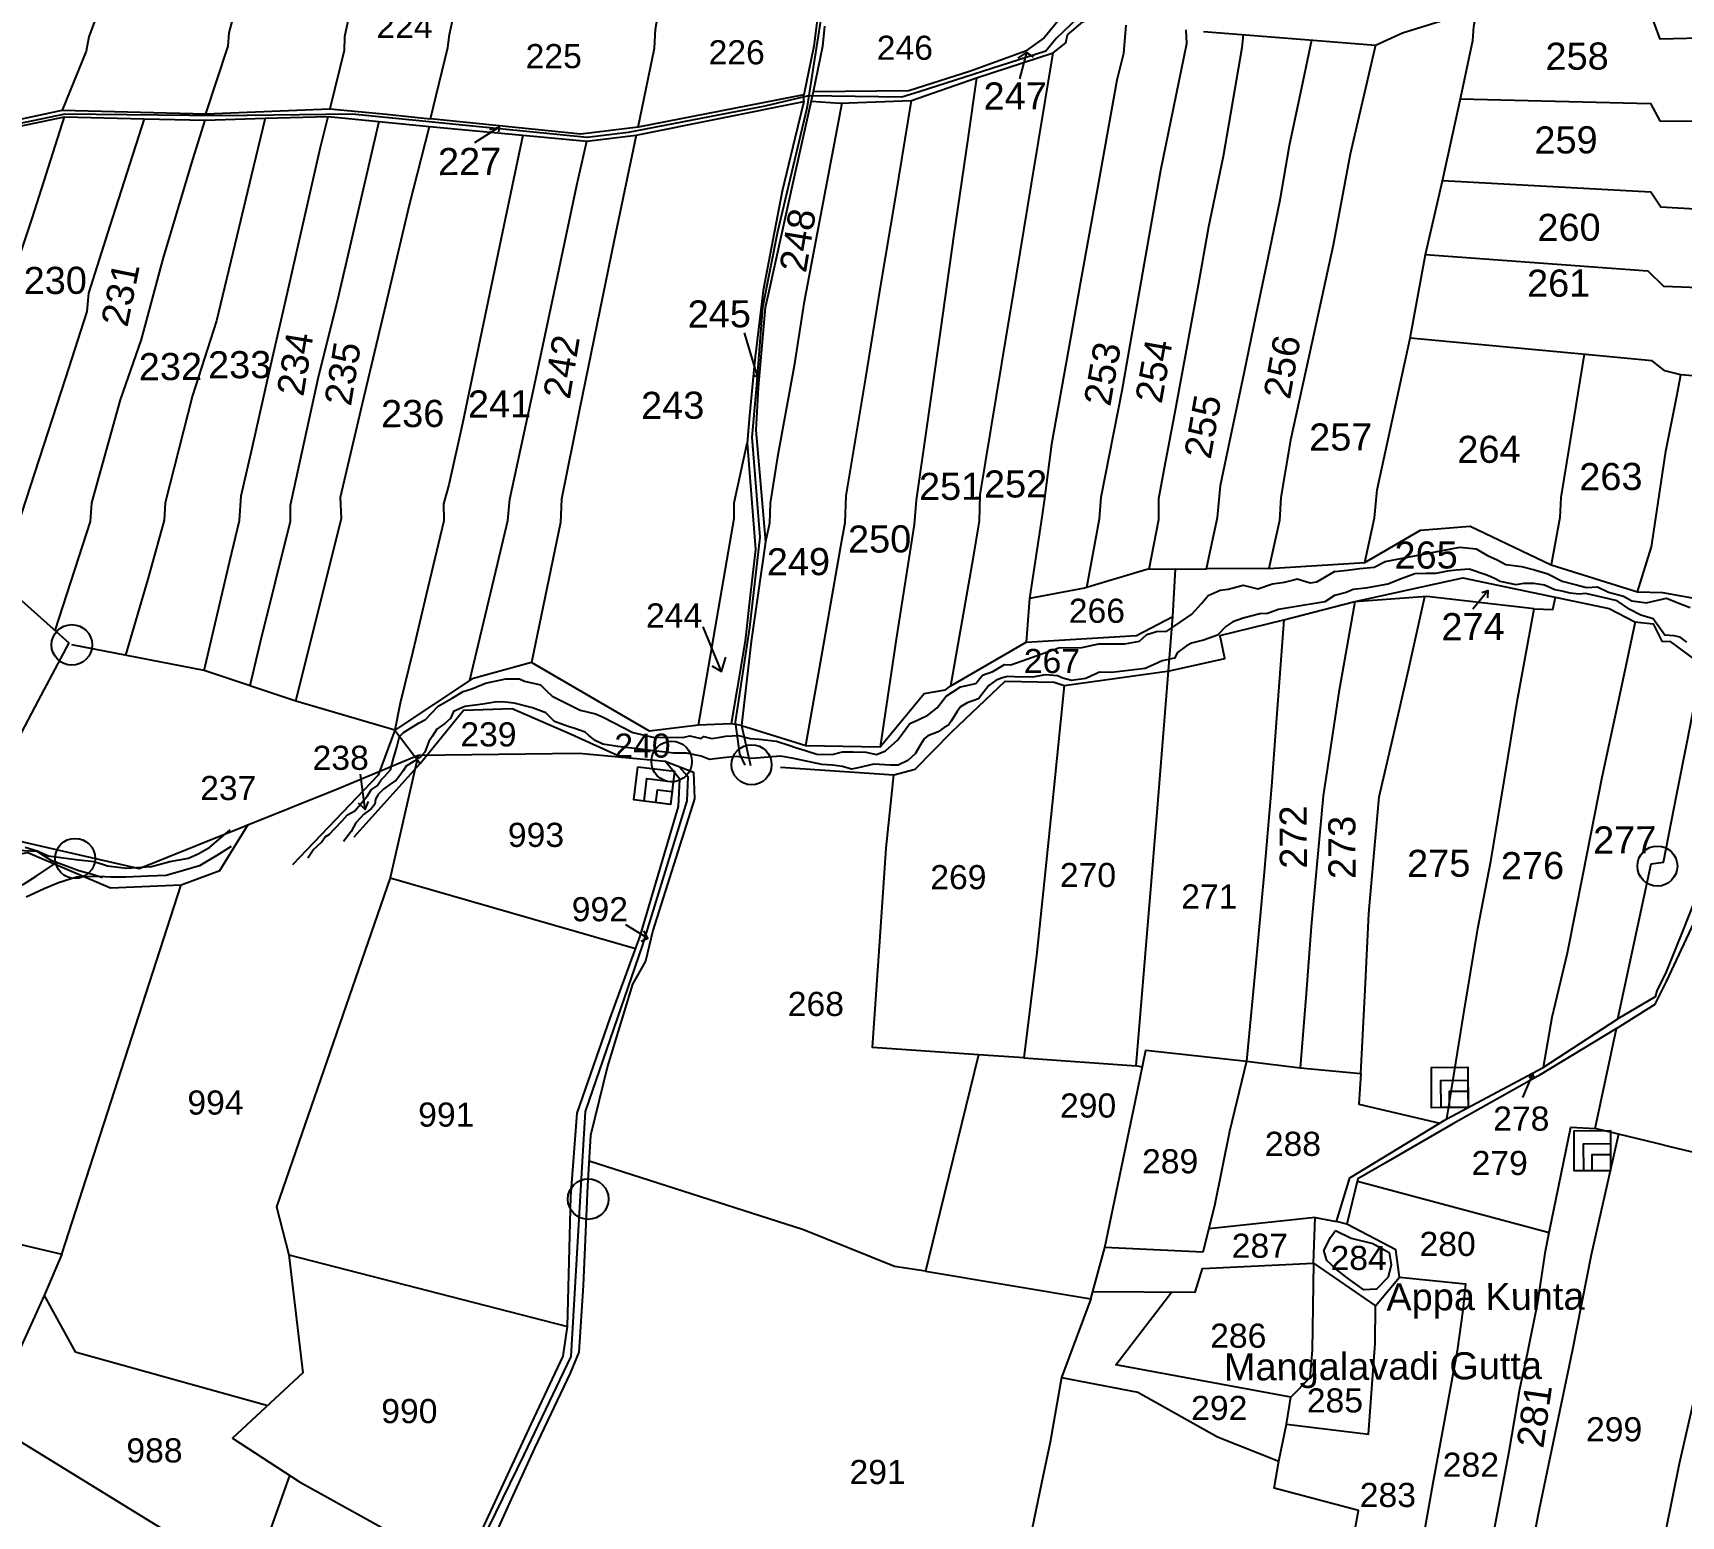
# Model space of a CAD drawing. Header units: millimetres. Extents: x 194974 to 225661, y 1604136 to 1614862.
# Drawn here: x 197652 to 198813, y 1610692 to 1611737 of the extents above; entities that cross this region are included whole.
import ezdxf

# ---------------------------------------------------------------- set-up
doc = ezdxf.new("R2010")
doc.units = ezdxf.units.MM
doc.header["$LTSCALE"] = 15
for name, color, linetype in [('BOUNDRY STONES', 240, 'Continuous'), ('PLOTS', 7, 'Continuous'), ('PLOTS NO', 7, 'Continuous'), ('ROADS', 1, 'Continuous'), ('STREAMS', 4, 'Continuous'), ('wells', 7, 'Continuous')]:
    doc.layers.add(name, color=color, linetype=linetype)
doc.styles.get("Standard").update_dxf_attribs({"font": 'arial.ttf'})

msp = doc.modelspace()

# ---------------------------------------------------------------- linework, layer by layer
at = {"layer": 'BOUNDRY STONES', "color": 1}
for centre, radius in [((197679.7, 1611306.2), 14.3), ((198102.3, 1611224.1), 14.3), ((198158.6, 1611221.8), 14.1), ((197682, 1611155.8), 14.1), ((198796.8, 1611150.4), 14.1), ((198043.5, 1610915.8), 14.3)]:
    msp.add_circle(centre, radius, dxfattribs=at)
at = {"layer": 'PLOTS', "color": 0}
for points in [[(199102.3, 1612345.2), (199089.5, 1612271.2), (199082.3, 1612230), (199074.6, 1612184.7), (199070.4, 1612160), (199070.7, 1612142), (199062.7, 1612098), (199052.3, 1612035), (198991.9, 1612007.4), (198914.7, 1611976.9), (198853.5, 1611939), (198799.3, 1611907.4), (198780, 1611902), (198683, 1611866.6), (198612.3, 1611842.4), (198540.9, 1611816.4), (198487.8, 1611799.1), (198415.3, 1611769.1), (198376.6, 1611748.3), (198364.7, 1611734), (198351.6, 1611724.5), (198312.8, 1611710.5), (198269.5, 1611696.6), (198202.1, 1611695.9)], [(198200.6, 1611689.4), (198221.1, 1611688), (198271.2, 1611689.8), (198317, 1611705.7), (198371.1, 1611723.3), (198380.1, 1611730.4), (198381.1, 1611736.1), (198391.9, 1611745.3), (198421.5, 1611760.9), (198488.9, 1611793.4), (198563.8, 1611819.2), (198583.5, 1611826), (198642.3, 1611846.3), (198686.4, 1611861.6), (198788.4, 1611895.2), (198799.9, 1611900.8), (198834.5, 1611917.6)], [(197731.6, 1611844.3), (197707.4, 1611777.4), (197691.7, 1611734.7), (197689.8, 1611724.6), (197672.8, 1611683)], [(197774.2, 1611680.5), (197789.8, 1611728.1), (197790.5, 1611737.6), (197814.5, 1611827.2)], [(198477.1, 1611738.5), (198554.3, 1611732.4), (198598.1, 1611728.9), (198617.2, 1611737.6), (198669.5, 1611753.6), (198758.7, 1611777), (198790.6, 1611788.8), (198800.1, 1611794.2), (198808.2, 1611797.2), (198813.5, 1611801.3), (198875.4, 1611811.8), (198959.5, 1611826.3)], [(197888.5, 1611813.1), (197871.8, 1611734.7), (197871.5, 1611725.1), (197861.4, 1611683.9), (197901.5, 1611680.1), (197932.3, 1611677)], [(198078.6, 1611671.1), (198038.3, 1611666.2), (197932.3, 1611677), (197944.6, 1611727.2), (197945.8, 1611736.4), (197957.3, 1611789.7), (197959.8, 1611793.5), (197961.2, 1611808.5)], [(198208, 1611773.3), (198204, 1611741), (198202.4, 1611728.2), (198195.4, 1611693.8), (198078.6, 1611671.1), (198090.2, 1611726.8), (198090.9, 1611740.2), (198100, 1611792.1)], [(198657.9, 1611690.9), (198792, 1611687.6), (198798.6, 1611675.5), (198918, 1611674.4), (198933.7, 1611743.6), (198906.4, 1611740.7), (198893.8, 1611737.1), (198873.9, 1611734.9), (198798.8, 1611733.1), (198792, 1611751.7), (198758.8, 1611751.7), (198758.8, 1611777.1)], [(198590.7, 1611364.4), (198597.4, 1611395.7), (198599.3, 1611415.4), (198615.9, 1611491.2), (198622.7, 1611522.4), (198633.5, 1611581.2), (198645.3, 1611633.3), (198658.2, 1611692.2), (198666.8, 1611732), (198667.4, 1611742), (198669.5, 1611753.6)], [(198210.1, 1611742.2), (198208.5, 1611727.8), (198202.1, 1611695.9), (198188.2, 1611634), (198179.7, 1611595.7), (198170.2, 1611553.2), (198168.1, 1611543.9), (198163.3, 1611487.7), (198161.6, 1611457.6), (198168.3, 1611378.8), (198158.3, 1611308.7), (198151.5, 1611249.4), (198144.3, 1611250.6)], [(198422.2, 1611742.9), (198420.6, 1611723), (198415.9, 1611704.2), (198401.8, 1611625.5), (198390.2, 1611560.7), (198383.5, 1611523.5), (198369.9, 1611447.6), (198364.7, 1611407.7), (198363.2, 1611396.3), (198354.4, 1611339)], [(198394.8, 1611346.7), (198403.7, 1611395.1), (198404.8, 1611410.4), (198419.7, 1611485.6), (198431.9, 1611555.3), (198446.9, 1611640.7), (198465.3, 1611730), (198464.8, 1611739.5)], [(198504.9, 1611736.3), (198504, 1611726.9), (198490.9, 1611650.4), (198480.5, 1611600.9), (198473.3, 1611559.8), (198463.9, 1611508.4), (198456.5, 1611469), (198449.3, 1611430.8), (198445.2, 1611409.1), (198445.4, 1611394.3), (198438.4, 1611359.3)], [(198299.1, 1611277.3), (198314.7, 1611366.8), (198319.3, 1611393.5), (198319.7, 1611412), (198335, 1611504.5), (198345.2, 1611566.7), (198355.8, 1611631.1), (198365.7, 1611690.7), (198371.1, 1611723.3)], [(198457.2, 1611359.6), (198479.2, 1611359.9), (198481.8, 1611372.1), (198486.9, 1611396), (198489.1, 1611418.6), (198496.3, 1611453.3), (198505.6, 1611497.6), (198514.1, 1611538.7), (198522.6, 1611579), (198531.1, 1611619.9), (198537.6, 1611658), (198547.2, 1611703.5), (198553.4, 1611732.5)], [(198598.1, 1611728.9), (198580.4, 1611652), (198568.4, 1611588), (198553.5, 1611520.1), (198538.3, 1611450.6), (198531.4, 1611410.2), (198530.5, 1611393.9), (198523, 1611360.1), (198479.2, 1611359.9)], [(198317, 1611705.7), (198310.9, 1611662.9), (198301.2, 1611595.5), (198291.7, 1611528.2), (198281.8, 1611459), (198274.5, 1611408.2), (198273.1, 1611391), (198260.5, 1611310.3), (198249.2, 1611234.4)], [(197505, 1611667.8), (197615.7, 1611666.2), (197674.6, 1611678.4), (197730.6, 1611677), (197773.7, 1611675.9), (197816, 1611677.3), (197860.2, 1611678.5), (197931.6, 1611671.5), (197997.4, 1611665.3), (198042.6, 1611661.2), (198077.2, 1611665.5), (198195.5, 1611689.1), (198195.4, 1611693.8)], [(198195.5, 1611689.1), (198189.2, 1611663.1), (198180.1, 1611625.9), (198173.6, 1611591.7), (198166.7, 1611555.9), (198160.9, 1611507.3), (198157.2, 1611467.8), (198155.4, 1611448.4), (198161.4, 1611373.4), (198158.1, 1611345.2), (198154, 1611309), (198148.5, 1611275.6), (198144.3, 1611250.6), (198121.3, 1611249.8), (198086.7, 1611245.5), (198003.5, 1611293.8), (197961.7, 1611282.4), (197907.3, 1611246.1), (197895.6, 1611214.5), (197835.1, 1611151.3)], [(198222.2, 1611688), (198208.2, 1611613.7), (198195.5, 1611546.8), (198188.6, 1611502.9), (198176.9, 1611438.7), (198171.6, 1611406.2), (198171.3, 1611392.1), (198168.3, 1611378.8)], [(198196.9, 1611235.4), (198210, 1611309.7), (198221.6, 1611375.7), (198224.6, 1611392.5), (198225.2, 1611411.2), (198238.8, 1611493.1), (198249.5, 1611558.2), (198260.2, 1611622.5), (198271.2, 1611689.8)], [(197510.9, 1611675.4), (197587.1, 1611670.2), (197620.2, 1611671.8), (197672.8, 1611683), (197774.2, 1611680.5), (197861.4, 1611683.9)], [(197597.5, 1611444.1), (197629.6, 1611540.4), (197636.7, 1611561.7), (197652, 1611607.5), (197674.6, 1611678.4)], [(197730.6, 1611677), (197706.5, 1611601.5), (197691.4, 1611554.1), (197690.2, 1611541.2), (197675.2, 1611494.3), (197628.6, 1611351.3)], [(197816, 1611677.3), (197806.1, 1611636.4), (197795.9, 1611594.3), (197781.5, 1611534.6), (197764.7, 1611482), (197745.4, 1611406.3), (197744.7, 1611394.1), (197733.2, 1611352.5), (197717.5, 1611298.9)], [(197772.9, 1611288.1), (197791.1, 1611365.5), (197797.9, 1611393.9), (197799.1, 1611411.2), (197806.7, 1611444.8), (197819.3, 1611500.3), (197830.4, 1611549.3), (197837.3, 1611579.5), (197854.9, 1611657), (197860.2, 1611678.5)], [(197668, 1611316.3), (197692.9, 1611393.3), (197693.8, 1611406.4), (197713.9, 1611478.9), (197728.8, 1611521.4), (197744.1, 1611578.3), (197765, 1611648.3), (197773.7, 1611675.9)], [(197895.9, 1611675), (197877, 1611592.9), (197867.2, 1611550.4), (197866, 1611545.5), (197853, 1611493.7), (197838.7, 1611428.3), (197833.6, 1611404.4), (197833.5, 1611393.2), (197812.3, 1611308.1), (197805.2, 1611277.4)], [(197837.5, 1611266.6), (197864.5, 1611374.8), (197869.6, 1611395.2), (197868.9, 1611410.4), (197885.5, 1611480.4), (197902.1, 1611550.6), (197917.7, 1611616.2), (197931.6, 1611671.5)], [(197997.4, 1611665.3), (197983.2, 1611597.2), (197969.6, 1611532.1), (197955, 1611462.2), (197945.2, 1611419.1), (197941.6, 1611405.7), (197941.7, 1611393.6), (197929.3, 1611341.6), (197919.9, 1611301.7), (197911.1, 1611265.1), (197907.3, 1611246.1), (197925, 1611222.7)], [(198077.2, 1611665.5), (198061.9, 1611591.5), (198049.6, 1611531.7), (198037.3, 1611472), (198024.8, 1611408.9), (198024.1, 1611392.4), (198003.5, 1611293.8)], [(197960.2, 1611281.4), (197979.7, 1611363.2), (197986.9, 1611393.8), (197988.2, 1611408.9), (198005.1, 1611487.2), (198019.5, 1611554.5), (198035.6, 1611630.2), (198042.6, 1611661.2)], [(198911.4, 1611643.5), (198903.9, 1611608.6), (198799.2, 1611614.7), (198792.2, 1611625.2), (198645.3, 1611633.3)], [(198633.5, 1611581.2), (198790.1, 1611569.8), (198801.1, 1611559), (198895.5, 1611555.4), (198903.9, 1611608.6)], [(198895.5, 1611555.4), (198884.8, 1611507.1), (198881.2, 1611490.9), (198813.4, 1611496.6), (198802, 1611499.3), (198793.2, 1611506.3), (198743.5, 1611511.2), (198622.7, 1611522.4)], [(198745.3, 1611511), (198734.8, 1611447.4), (198728.7, 1611410.1), (198728, 1611396), (198722, 1611362.6)], [(198782.8, 1611343.6), (198792.7, 1611375.3), (198795, 1611390.8), (198802.8, 1611442.7), (198810.5, 1611481.4), (198813.4, 1611496.6)], [(198121.3, 1611249.8), (198142.4, 1611372.2), (198146.4, 1611395.3), (198146.4, 1611406.3), (198155.4, 1611448.4)], [(198523, 1611360.1), (198590.7, 1611364.4), (198629.8, 1611387), (198665, 1611389.8), (198722, 1611362.6), (198782.8, 1611343.6), (198800.4, 1611343.2), (198845.9, 1611335)], [(198151.5, 1611249.4), (198196.9, 1611235.4), (198249.2, 1611234.4), (198280.2, 1611272.1), (198295.2, 1611274.6), (198299.1, 1611277.3), (198352, 1611308.1), (198429.8, 1611312.8), (198455.5, 1611326.2), (198457.2, 1611359.6), (198437, 1611359.3), (198393.2, 1611346.2), (198354.4, 1611339), (198352, 1611308.1)], [(198179.1, 1611220.2), (198258.9, 1611214.8), (198273.9, 1611218.8), (198299.8, 1611245), (198337.2, 1611280.8), (198371.9, 1611279.9), (198378.8, 1611277.7), (198453, 1611288), (198492.1, 1611296.7), (198488.9, 1611311.5), (198488.6, 1611312.8), (198533.6, 1611324), (198582.6, 1611336.5), (198659.7, 1611353.4), (198723.7, 1611340.1), (198762.9, 1611331.9), (198780.8, 1611322.6), (198793.8, 1611321.2), (198800, 1611308.8), (198805.7, 1611308.7), (198829.3, 1611291.3)], [(198710, 1611331.7), (198634.3, 1611340.4), (198583.7, 1611336.7)], [(198587.9, 1611004.3), (198591.1, 1611068), (198593.6, 1611117.1), (198597.3, 1611159.8), (198600.8, 1611199.3), (198610.3, 1611240.5), (198621.7, 1611289.7), (198633, 1611340.3)], [(198648.4, 1610972.3), (198660.3, 1611045.3), (198670.2, 1611106.5), (198679.6, 1611155), (198689.2, 1611213.2), (198697.9, 1611266.3), (198710, 1611331.7), (198723.1, 1611331.1), (198725, 1611339.8)], [(198583.7, 1611336.7), (198572.3, 1611273), (198565.5, 1611227.7), (198561.3, 1611200), (198556.8, 1611151.6), (198552.8, 1611107.8), (198549.3, 1611060.6), (198545.1, 1611008.2), (198587.9, 1611004.3), (198586.4, 1610982.7), (198643.6, 1610969.3)], [(198533.6, 1611324), (198528.7, 1611258), (198524.9, 1611206.8), (198519.8, 1611146.1), (198513.4, 1611077), (198507.4, 1611012.9), (198495.4, 1610963.3), (198484.8, 1610911.1), (198476.6, 1610878.4), (198407.5, 1610881.7), (198419.2, 1610938.1), (198428.8, 1610984), (198436.4, 1611020.8), (198507.4, 1611012.9), (198545.1, 1611008.2)], [(198433.9, 1611008.7), (198429.6, 1611009.7), (198435.8, 1611086), (198440.3, 1611139.8), (198444.5, 1611191.1), (198449.1, 1611246.9), (198452.4, 1611287.9), (198455.5, 1611326.2)], [(198781.2, 1611322.6), (198770.1, 1611270.7), (198757.6, 1611212.7), (198744, 1611143.5), (198733.2, 1611089), (198722.5, 1611043.6), (198716.3, 1611008.5), (198768.9, 1611042.7)], [(197907.3, 1611246.1), (197837.5, 1611266.6), (197772.9, 1611288.1), (197679.7, 1611306.2)], [(198858.9, 1611274.8), (198849.3, 1611229.8), (198842.7, 1611199), (198831.1, 1611156), (198826.3, 1611134.1), (198814.7, 1611105), (198803.1, 1611075.9), (198796.5, 1611062.5), (198795.3, 1611058.3), (198768.9, 1611042.7), (198792.4, 1611152), (198801.2, 1611153.2), (198810.6, 1611201.4), (198818, 1611239.2), (198822.7, 1611263.3), (198829.3, 1611291.3)], [(198378.8, 1611277.7), (198371, 1611200.9), (198365.4, 1611146.1), (198359.7, 1611089.4), (198350.5, 1611015.2), (198429.6, 1611009.7)], [(199460.7, 1610802.9), (199341, 1610829), (199235.8, 1610853.3), (199115.5, 1610879.3), (198961.3, 1610922.8), (198926.6, 1610927.3), (198860, 1610939.5), (198841.3, 1610944.1), (198805.9, 1610952.7), (198796.7, 1610954.9), (198769.3, 1610961.6), (198753, 1610965.5), (198768, 1611035.9), (198795.3, 1611053.2), (198803.2, 1611069), (198822.6, 1611110.7), (198831.7, 1611135.1), (198841.4, 1611178.8), (198851.9, 1611226.1), (198862.8, 1611272.6)], [(197878.6, 1611171.1), (197925, 1611222.7), (197955.7, 1611260.2), (197990, 1611261.4), (198031.5, 1611243.4), (198067.3, 1611227.1)], [(198151.5, 1611249.4), (198157.9, 1611221.2)], [(198350.5, 1611015.2), (198318.6, 1611017.4), (198243.8, 1611022.6), (198249, 1611097.2), (198253.5, 1611163), (198258.9, 1611214.8)], [(198768, 1611035.9), (198712.6, 1611002.3), (198653.2, 1610969), (198605.7, 1610941.6), (198585.8, 1610930.1), (198577.9, 1610898.1), (198570.6, 1610899.9), (198580, 1610930.7), (198648.4, 1610972.3), (198687.7, 1610993.2), (198716.3, 1611008.5)], [(198318.6, 1611017.4), (198300.7, 1610944.6), (198288.4, 1610894.7), (198281.1, 1610865), (198259.4, 1610868.3), (198195.2, 1610894.2), (198044.1, 1610942.6)], [(198585.4, 1610928.5), (198720.5, 1610892.3), (198735.8, 1610966.4), (198753, 1610965.5)], [(198769.3, 1610961.6), (198750.1, 1610876.6), (198736.7, 1610808.7), (198713.6, 1610697.2), (198697.3, 1610614.9), (198694.8, 1610601.7), (198685.7, 1610602.6), (198667.3, 1610604.4), (198679.6, 1610671.1), (198692.4, 1610738), (198699.8, 1610782), (198705.4, 1610806.9), (198712.6, 1610843.2), (198718, 1610879.1), (198720.5, 1610892.3)], [(198694.8, 1610601.7), (198782.2, 1610591.8), (198802.7, 1610681.8), (198812.3, 1610729.4), (198831.2, 1610811.6), (198850.1, 1610894), (198861.1, 1610939.3)], [(198399, 1610850.7), (198471.2, 1610850.3), (198476.3, 1610866.8), (198554.5, 1610870.7), (198555.7, 1610902.8), (198570.6, 1610899.9)], [(198555.7, 1610902.8), (198480.7, 1610894.7)], [(198554.5, 1610870.7), (198598.2, 1610840.5), (198615.2, 1610860.8), (198612.6, 1610880), (198577.9, 1610898.1)], [(198281.1, 1610865), (198397.6, 1610845.6), (198407.5, 1610881.7)], [(198554.5, 1610870.7), (198553.5, 1610809.4), (198551.9, 1610789.9), (198538.6, 1610776.2), (198415.3, 1610799), (198454.6, 1610850.4)], [(198615.2, 1610860.8), (198661.7, 1610856), (198659.8, 1610837.5), (198655.7, 1610808.9), (198646.6, 1610758.9), (198638.7, 1610715.7), (198632.4, 1610681), (198618.5, 1610605.1), (198609.2, 1610540.5), (198600.5, 1610480), (198551.3, 1610491.6), (198560.6, 1610553.5), (198570, 1610606.2), (198579.5, 1610658.7), (198586.2, 1610696.4), (198526.9, 1610712.1), (198530.1, 1610731.1)], [(198397.6, 1610845.6), (198377, 1610790.1), (198430.7, 1610779.7), (198486.8, 1610748.3), (198530.1, 1610731.1), (198535.6, 1610757.2), (198538.6, 1610776.2)], [(198535.6, 1610757.2), (198593.2, 1610750.2), (198596.1, 1610788.7), (198598, 1610814), (198598.2, 1610840.5)], [(198377, 1610790.1), (198369, 1610744.5), (198362.9, 1610715.6), (198354.8, 1610677), (198350.8, 1610651.1), (198343.1, 1610612.6), (198335.7, 1610575.9), (198325.6, 1610527.3)]]:
    msp.add_lwpolyline(points, dxfattribs=at)
at = {"layer": 'PLOTS'}
for points in [[(197628.6, 1611351.3), (197677.5, 1611307.8), (197656, 1611267.1), (197641.6, 1611239.8)], [(197611, 1611175.3), (197665.5, 1611162.9), (197727.2, 1611148.8), (197768, 1611165.1), (197866.9, 1611204.8), (197923.8, 1611228.6), (198037.1, 1611230), (198097.8, 1611224.3), (198117.6, 1611216.5), (198118.3, 1611197.8), (198089.1, 1611104.9), (198083.9, 1611083.3), (198074.6, 1611067.1), (198057, 1611009.5), (198045.1, 1610960.5), (198043.1, 1610925.2), (198040, 1610854.8), (198036.8, 1610807.8), (198030.8, 1610793.2), (198005.7, 1610740.3), (197988.1, 1610701.7), (197969.9, 1610661.6), (197927.1, 1610594.2)], [(197743.8, 1610245.8), (197777.1, 1610330.1), (197816.1, 1610415.9), (197842.5, 1610458.2), (197900.5, 1610565.1), (197941.7, 1610630.3), (197958.2, 1610660), (198003.5, 1610757.7), (198025.9, 1610805.1), (198028.9, 1610825.9), (198031.2, 1610917.7), (198035.8, 1610976.2), (198059, 1611043.2), (198080, 1611101.1), (198107.2, 1611192.3), (198108, 1611211.6), (198097.8, 1611224.3)], [(197923.8, 1611228.6), (197903.9, 1611142.1), (198076.8, 1611092.4)], [(197378.1, 1611018.1), (197454.4, 1611036.4), (197494.6, 1611084.2), (197534.9, 1611132.2), (197600, 1611151.2), (197648.7, 1611160), (197707, 1611135.1), (197756.8, 1611137.2), (197784, 1611147.2), (197804, 1611179.6)], [(197425.7, 1610935.2), (197672.7, 1610876.9), (197756.8, 1611137.2)], [(197903.9, 1611142.1), (197823.9, 1610910.4), (197832.6, 1610876.6), (198028.9, 1610825.9)], [(197900.5, 1610565.1), (197859, 1610603.3), (197780.7, 1610660.4), (197619.8, 1610759.4), (197436.3, 1610825.7), (197425.7, 1610935.2), (197454.4, 1611036.4)], [(197672.7, 1610876.9), (197660.3, 1610847.8), (197682, 1610808.1), (197817.7, 1610770.4)], [(197832.6, 1610876.6), (197842.5, 1610793.3), (197792.9, 1610747.4), (197840, 1610716.5), (197954.4, 1610653.2)], [(197660.3, 1610847.8), (197619.8, 1610759.4), (197630.4, 1610634.1), (197627.4, 1610572.7), (197567.6, 1610367.6)], [(197833.1, 1610721), (197813.2, 1610664.6), (197920.2, 1610596.2)]]:
    msp.add_lwpolyline(points, dxfattribs=at)
at = {"layer": 'PLOTS NO', "color": 0}
for points in [[(198346.4, 1611719.7), (198352.2, 1611723.6), (198357.1, 1611720.5)], [(198352.2, 1611723.6), (198347.3, 1611705.2)], [(197980.7, 1611671), (197963.4, 1611659.9)], [(197974.3, 1611669.5), (197980.7, 1611671), (197980.4, 1611667.7)], [(198163.1, 1611494.9), (198153.7, 1611526.2)], [(198160.6, 1611496), (198163.1, 1611494.9), (198163.7, 1611498.8)], [(198666.7, 1611331.6), (198677.4, 1611344.6)], [(198673, 1611343.1), (198677.4, 1611344.6), (198677.2, 1611339.3)], [(198706.4, 1611001.4), (198708.9, 1611003.8), (198709.7, 1611001.3)]]:
    msp.add_lwpolyline(points, dxfattribs=at)
at = {"layer": 'PLOTS NO'}
for points in [[(198137.5, 1611287.5), (198124.6, 1611319)], [(198130.7, 1611291.5), (198137.5, 1611287.5), (198140.4, 1611297.7)], [(197886.3, 1611190.3), (197883.1, 1611215.1)], [(197881.4, 1611194.9), (197886.3, 1611190.3), (197888.8, 1611195.9)], [(198069.7, 1611109.3), (198085.5, 1611099.5)], [(198080.8, 1611097.5), (198085.5, 1611099.5), (198082.7, 1611104.7)], [(198708.9, 1611003.8), (198701.8, 1610987.3)]]:
    msp.add_lwpolyline(points, dxfattribs=at)
at = {"layer": 'ROADS'}
for points in [[(198290.2, 1612350.7), (198293.2, 1612309.5), (198295.3, 1612280.5), (198289.7, 1612196.1), (198276.8, 1612094.8), (198268.6, 1612030.5), (198254.3, 1611953.7), (198232.2, 1611866.3), (198217.1, 1611794.6), (198207.8, 1611750.5), (198197.5, 1611684.5), (198176.8, 1611597.2), (198166.4, 1611543.9), (198161.8, 1611486.5), (198158.7, 1611452.5), (198164.4, 1611382.2), (198157.2, 1611318.5), (198150.6, 1611275.1), (198147.1, 1611251.7), (198150.2, 1611229.4), (198153.8, 1611221.5)], [(198818.2, 1611914.1), (198779.5, 1611897.8), (198702.7, 1611870.7), (198628.2, 1611844.3), (198548.2, 1611816.8), (198491.2, 1611797.3), (198394, 1611753.4), (198373.3, 1611733.4), (198366, 1611724.7), (198276.6, 1611696), (198264.4, 1611692.1), (198198.7, 1611693.2), (198167.9, 1611685.8), (198071.7, 1611667.2), (198042.7, 1611663.8), (197959.7, 1611672), (197877.2, 1611680.2), (197784.7, 1611679.1), (197674.7, 1611680.3), (197618.1, 1611668.4)]]:
    msp.add_lwpolyline(points, dxfattribs=at)
at = {"layer": 'ROADS', "color": 1}
msp.add_lwpolyline([(197727.6, 1610202.8), (197770.7, 1610300.4), (197830.8, 1610430.1), (197888.1, 1610535.9), (197948.5, 1610633.7), (197998.4, 1610735.6), (198031.4, 1610804.9), (198039.5, 1610942.2), (198041.5, 1610977.5), (198081.7, 1611094.1), (198113.3, 1611196.3), (198113.9, 1611213.4), (198107.7, 1611220.4)], dxfattribs=at)
at = {"layer": 'STREAMS'}
for points in [[(197845.9, 1611156.2), (197849.8, 1611161.9), (197855.5, 1611167.2), (197858.2, 1611170.9), (197861, 1611172.6), (197865, 1611176.8), (197870.1, 1611182.3), (197874, 1611186.4), (197879, 1611189.3), (197888, 1611200), (197890.6, 1611204.1), (197894.8, 1611206.9), (197897.7, 1611211.1), (197900, 1611213.6), (197902, 1611215.8), (197904.2, 1611218.1), (197906.3, 1611226.1), (197908.6, 1611234.3), (197910.6, 1611241.8), (197913.4, 1611244.6), (197920.2, 1611248.8), (197923.9, 1611251.1), (197928.9, 1611253.6), (197937.9, 1611263), (197947.6, 1611268.8), (197955.5, 1611273.5), (197961.5, 1611275.3), (197971.2, 1611279.3), (197985.5, 1611282.3), (197995, 1611282.4), (197998.6, 1611280.8), (198009.8, 1611278), (198013.9, 1611274.1), (198018, 1611270.1), (198025.2, 1611266.6), (198037.8, 1611260.3), (198048.6, 1611257.7), (198054.1, 1611255.4), (198074.9, 1611244.6), (198090.1, 1611240.9), (198111, 1611241.2), (198115.2, 1611242.1), (198123.2, 1611240.4), (198125, 1611241.7), (198130.6, 1611240.3), (198136.4, 1611241.2), (198140.5, 1611242), (198149.5, 1611242.5), (198157.7, 1611240.3), (198163.9, 1611239.8), (198176.1, 1611238.4), (198184.8, 1611235.6), (198189.6, 1611234), (198196.6, 1611231.8), (198204.5, 1611229.2), (198215.5, 1611229.1), (198222.7, 1611231), (198230.1, 1611231), (198239.2, 1611230.7), (198246.6, 1611229.1), (198253, 1611231.5), (198261.7, 1611239.4), (198264.9, 1611243.7), (198270.2, 1611250.8), (198275.9, 1611253.4), (198282.9, 1611256.8), (198289.3, 1611262), (198295.7, 1611270.1), (198300.3, 1611273.1), (198305.8, 1611276.8), (198316.5, 1611279.1), (198321.2, 1611284.9), (198328.5, 1611287.4), (198336.9, 1611292.4), (198341.2, 1611292.3), (198375.2, 1611304.1), (198391.4, 1611304.5), (198403.3, 1611306.9), (198414.6, 1611306.9), (198421.6, 1611306.9), (198431.9, 1611308.9), (198437.1, 1611313.6), (198443.8, 1611315.7), (198451.2, 1611315.9), (198456.9, 1611319.7), (198468.9, 1611327.9), (198475.5, 1611335.5), (198480.3, 1611341), (198488.7, 1611344.8), (198494.5, 1611345.5), (198505, 1611348.4), (198508.8, 1611347.5), (198515.3, 1611345.8), (198525.6, 1611349.2), (198534.1, 1611350.5), (198539.7, 1611351.9), (198542.9, 1611352.8), (198552.2, 1611350), (198556.8, 1611350.6), (198569.2, 1611358), (198578.4, 1611359), (198587.1, 1611360), (198597.3, 1611361.1), (198605.1, 1611365), (198657.7, 1611375.1), (198669.2, 1611373.9), (198677.2, 1611369.2), (198683.8, 1611366.1), (198690.1, 1611363), (198701.1, 1611361.5), (198710.3, 1611359.2), (198719.6, 1611356.3), (198729.6, 1611351.2), (198738.9, 1611348.8), (198746.9, 1611346.8), (198754.6, 1611347.2), (198762.4, 1611343.3), (198772.9, 1611340.6), (198778.7, 1611337.2), (198787.4, 1611336.1), (198788.9, 1611335.9), (198803.3, 1611339.2), (198813.2, 1611335.2), (198819.9, 1611332.5)], [(198817.6, 1611308.2), (198812.9, 1611311.6), (198808.6, 1611312.7), (198802.1, 1611313.1), (198793.8, 1611324.6), (198785.2, 1611327.3), (198777.4, 1611331.2), (198768.5, 1611337.3), (198758.6, 1611339.6), (198746.2, 1611342.5), (198741.6, 1611342.1), (198735.3, 1611342.7), (198729.7, 1611344), (198724.5, 1611345.1), (198717.3, 1611348.3), (198709.7, 1611349.6), (198702.8, 1611349.5), (198697.1, 1611348.6), (198694, 1611349.2), (198686, 1611350.8), (198682.4, 1611352.9), (198679.5, 1611354.1), (198676.6, 1611355.3), (198664.2, 1611359.6), (198655.1, 1611358.8), (198649, 1611358.3), (198640.6, 1611356.6), (198633.7, 1611356.5), (198625.8, 1611356.4), (198616.9, 1611353), (198607, 1611349.1), (198591.1, 1611346.3), (198582.5, 1611345.3), (198577.5, 1611343.2), (198569.3, 1611341.1), (198562.6, 1611336.5), (198554.1, 1611335.2), (198548.1, 1611334.2), (198539.8, 1611332.9), (198529.8, 1611331.3), (198522, 1611328.3), (198516.7, 1611328.2), (198505, 1611325), (198497.7, 1611322.6), (198492.7, 1611319.3), (198486.8, 1611313.2), (198476.9, 1611309.6), (198468.5, 1611307.4), (198465, 1611305.5), (198458.7, 1611300.9), (198456.6, 1611296.8), (198447.8, 1611295), (198442.3, 1611292.4), (198435.8, 1611289.6), (198428.1, 1611288.7), (198420.2, 1611287.8), (198412.3, 1611286.9), (198403.7, 1611287.1), (198397.7, 1611284.2), (198394.1, 1611282.5), (198383.9, 1611281.1), (198377.8, 1611282.9), (198374.1, 1611284.5), (198365.6, 1611285.2), (198356.5, 1611283.4), (198343.8, 1611283.8), (198338.8, 1611284), (198334.8, 1611282.7), (198330.9, 1611281.4), (198325.8, 1611277.6), (198320.9, 1611271.3), (198318.6, 1611268.3), (198310.4, 1611265.4), (198305.8, 1611262.5), (198303.4, 1611259.2), (198299.2, 1611252.6), (198297.3, 1611249.6), (198294.2, 1611248), (198290, 1611245), (198282.9, 1611242.2), (198280.2, 1611240), (198277.8, 1611236.3), (198273.8, 1611229.6), (198268.7, 1611224.9), (198262, 1611221.6), (198256.5, 1611221.4), (198244.7, 1611222.2), (198233.6, 1611219.7), (198228.9, 1611218.7), (198222.6, 1611220.5), (198215.7, 1611221.4), (198208, 1611221.9), (198187.2, 1611226.4), (198179, 1611227.9), (198158.7, 1611226.3), (198147.8, 1611227.6), (198138.7, 1611226.6), (198128.9, 1611225.6), (198123, 1611227.8), (198112.8, 1611230), (198103.6, 1611229.9), (198064.4, 1611234.7), (198053.7, 1611236.3), (198048.4, 1611238.9), (198043.7, 1611242.6), (198041.3, 1611244.7), (198033.4, 1611247.6), (198030.2, 1611248.5), (198026.2, 1611249.9), (198019.8, 1611252.2), (198013.6, 1611258.3), (198004.3, 1611262), (197991.4, 1611265.1), (197983, 1611266.1), (197977.7, 1611265.9), (197969.2, 1611264.5), (197956.6, 1611262.8), (197948.6, 1611259.4), (197946.5, 1611254.4), (197942.6, 1611250.9), (197936.8, 1611246.8), (197933.6, 1611241.6), (197931.3, 1611238.1), (197928.4, 1611230.7), (197925.6, 1611227.6), (197920.8, 1611224.3), (197915.3, 1611220.7), (197913.2, 1611217.6), (197910.8, 1611214.2), (197908.1, 1611210.9), (197903.8, 1611207.8), (197899.3, 1611204.6), (197895.5, 1611200.9), (197893.6, 1611197.5), (197893.1, 1611194.1), (197890.5, 1611190.8), (197885.2, 1611186.8), (197883.2, 1611184.7), (197879.7, 1611180.9), (197876.6, 1611174.7), (197872.8, 1611169.8), (197871.1, 1611167.7)], [(198569.9, 1610893.7), (198581, 1610888.2), (198596.2, 1610884.4), (198607.9, 1610878.2), (198609.3, 1610869.5), (198607.2, 1610860.8), (198598.9, 1610852.3), (198589.9, 1610851.8), (198578.3, 1610860.2), (198570.7, 1610866.2), (198563.8, 1610872.6), (198561.7, 1610879.6), (198566.6, 1610888.6), (198569.9, 1610893.7)]]:
    msp.add_lwpolyline(points, dxfattribs=at)
at = {"layer": 'STREAMS', "color": 4}
for points in [[(197646.9, 1611163.8), (197655.3, 1611161.2), (197663.2, 1611157.7), (197682.5, 1611155.1), (197695.5, 1611153.6), (197704.8, 1611150.5), (197718.1, 1611149), (197735.9, 1611150.1), (197748.8, 1611153.7), (197762, 1611156), (197769.1, 1611159.3), (197777, 1611163.8), (197791.3, 1611175.9)], [(197454.7, 1611043.4), (197477.1, 1611067.7), (197500, 1611099.5), (197520.8, 1611121.1), (197539.9, 1611139.3), (197552.9, 1611144.6), (197579, 1611150.5), (197598, 1611159.9), (197603.1, 1611161.9), (197620.2, 1611163.2), (197646, 1611161.4), (197655.1, 1611161), (197665.3, 1611154.4), (197671.4, 1611152.2), (197684.6, 1611147.4), (197694.9, 1611144.5), (197701.2, 1611142.3)], [(197791.9, 1611164.1), (197781.8, 1611157.9), (197769.7, 1611150.6), (197758.4, 1611147.2), (197746.1, 1611143.8), (197733.5, 1611143.4), (197717.7, 1611142.7), (197707.1, 1611142.6), (197698.8, 1611143), (197683, 1611142.6), (197670.3, 1611138.6), (197660.2, 1611134.4), (197647.6, 1611128.5)], [(197465.1, 1611067.4), (197485.6, 1611060.9), (197506.3, 1611057.4), (197524.2, 1611064.1), (197537.2, 1611073.9), (197547.5, 1611086.1), (197558.3, 1611098.8), (197566, 1611102.5), (197578.4, 1611106.7), (197589.2, 1611115.3), (197600.9, 1611122.6), (197613.1, 1611125.3), (197628.1, 1611129.8), (197646.2, 1611138), (197654.5, 1611143.2), (197669.5, 1611153.4)]]:
    msp.add_lwpolyline(points, dxfattribs=at)
at = {"layer": 'wells', "color": 0}
for points in [[(198078.4, 1611220.3), (198104.3, 1611217.3), (198101.5, 1611193.9), (198075.6, 1611197)], [(198101.5, 1611193.9), (198082.9, 1611196.1), (198084.8, 1611212), (198103.4, 1611209.8)], [(198101.5, 1611193.9), (198091.2, 1611195.1), (198092.3, 1611204.2), (198102.6, 1611202.9)]]:
    msp.add_lwpolyline(points, close=True, dxfattribs=at)
at = {"layer": 'wells'}
for points in [[(198663.4, 1610980.3), (198637.7, 1610980.1), (198637.6, 1611008.5), (198663.2, 1611008.6)], [(198663.4, 1610980.3), (198644.4, 1610980.2), (198644.3, 1610999.4), (198663.3, 1610999.5)], [(198663.4, 1610980.3), (198650.4, 1610980.2), (198650.4, 1610991.7), (198663.3, 1610991.8)], [(198763.8, 1610935.7), (198738.2, 1610935.6), (198738.1, 1610963.9), (198763.7, 1610964)], [(198763.8, 1610935.7), (198744.9, 1610935.6), (198744.8, 1610954.8), (198763.7, 1610954.9)], [(198763.8, 1610935.7), (198750.9, 1610935.6), (198750.8, 1610947.1), (198763.8, 1610947.2)]]:
    msp.add_lwpolyline(points, close=True, dxfattribs=at)

# ---------------------------------------------------------------- texts
at = {"layer": 'PLOTS NO'}
for s, p in [('224', (197894.3, 1611733.8)), ('246', (198246.8, 1611718.5)), ('225', (197999.4, 1611712.6)), ('226', (198128.3, 1611715.3)), ('244', (198084.2, 1611318.5)), ('266', (198382.1, 1611321.8)), ('267', (198350.4, 1611286.4)), ('239', (197953.4, 1611234.7)), ('238', (197849.3, 1611218.2)), ('240', (198061.9, 1611226.8)), ('237', (197770.1, 1611196.9)), ('993', (197986.9, 1611163.9)), ('269', (198284.5, 1611134.1)), ('270', (198375.8, 1611135.6)), ('271', (198461.3, 1611120.5)), ('992', (198031.9, 1611111.5)), ('268', (198184.1, 1611044.8)), ('994', (197761.1, 1610975.3)), ('991', (197923.7, 1610966.8)), ('290', (198375.9, 1610973.2)), ('278', (198681.1, 1610964)), ('288', (198520.2, 1610946.2)), ('289', (198433.7, 1610933.9)), ('279', (198665.9, 1610932.7)), ('287', (198496.9, 1610874.4)), ('280', (198629.2, 1610875.7)), ('284', (198566.5, 1610865.8)), ('286', (198481.7, 1610811)), ('285', (198549.8, 1610765.4)), ('990', (197897.7, 1610757.9)), ('292', (198468.3, 1610760.1)), ('299', (198746.5, 1610745.1)), ('988', (197718.1, 1610730.2)), ('282', (198645.6, 1610720.1)), ('291', (198227.6, 1610715)), ('283', (198587.1, 1610698.8))]:
    msp.add_text(s, height=17, dxfattribs=at).set_placement(p)
at = {"layer": 'PLOTS NO', "color": 0}
for s, height, rotation, p in [('258', 19.12, 0.279, (198718, 1611711.4)), ('247', 19.12, 0.279, (198322.1, 1611683.4)), ('259', 19.12, 0.279, (198710.2, 1611652.4)), ('227', 19.12, 0.279, (197937.7, 1611637.2)), ('248', 19.12, 80.7088, (198196.9, 1611567.8)), ('260', 19.12, 0.279, (198712.3, 1611590.8)), ('230', 19.12, 0.279, (197645.8, 1611553.4)), ('231', 19.12, 78.5711, (197718.8, 1611529.5)), ('261', 19.12, 0.279, (198705, 1611551.5)), ('245', 19.12, 0.279, (198113.6, 1611529.8)), ('234', 19.12, 80.7088, (197842.8, 1611480.7)), ('235', 19.12, 80.7088, (197876.3, 1611473.9)), ('242', 19.12, 80.7088, (198030.5, 1611478.7)), ('253', 19.12, 80.0725, (198411.3, 1611473.7)), ('254', 19.12, 80.0725, (198447.5, 1611475.6)), ('256', 19.12, 80.0725, (198537.9, 1611478.6)), ('232', 19.12, 0.279, (197726.9, 1611492.7)), ('233', 19.12, 0.279, (197775.7, 1611494)), ('236', 19.12, 0.279, (197897.6, 1611459.6)), ('241', 19.12, 0.279, (197958.8, 1611466.4)), ('243', 19.12, 0.279, (198080.8, 1611465.4)), ('255', 19.12, 80.0725, (198482, 1611436.5)), ('257', 19.12, 0.279, (198551.5, 1611443.1)), ('264', 19.12, 0.279, (198655.9, 1611434.4)), ('263', 19.12, 0.279, (198741.8, 1611415.2)), ('251', 19.12, 0.279, (198276.6, 1611408.3)), ('252', 19.12, 0.279, (198322.4, 1611410)), ('250', 19.12, 0.279, (198226.6, 1611371.2)), ('249', 19.12, 0.279, (198169.4, 1611355.2)), ('265', 19.12, 0.279, (198611.6, 1611359.9)), ('274', 19.12, 0.279, (198644.7, 1611309.5)), ('272', 19.12, 90.279, (198549.9, 1611148.6)), ('273', 19.12, 90.279, (198584.2, 1611141.3)), ('277', 19.12, 0.279, (198751.6, 1611159.2)), ('275', 19.12, 0.279, (198620.5, 1611142.7)), ('276', 19.12, 0.279, (198686.6, 1611141.1)), ('Appa Kunta', 19.12, 0.279, (198605.9, 1610837.2)), ('Mangalavadi Gutta', 19.122, 0.279, (198491.4, 1610787.9)), ('281', 19.12, 81.9587, (198716.4, 1610739.6))]:
    msp.add_text(s, height=height, rotation=rotation, dxfattribs=at).set_placement(p)

doc.saveas('drawing.dxf')
